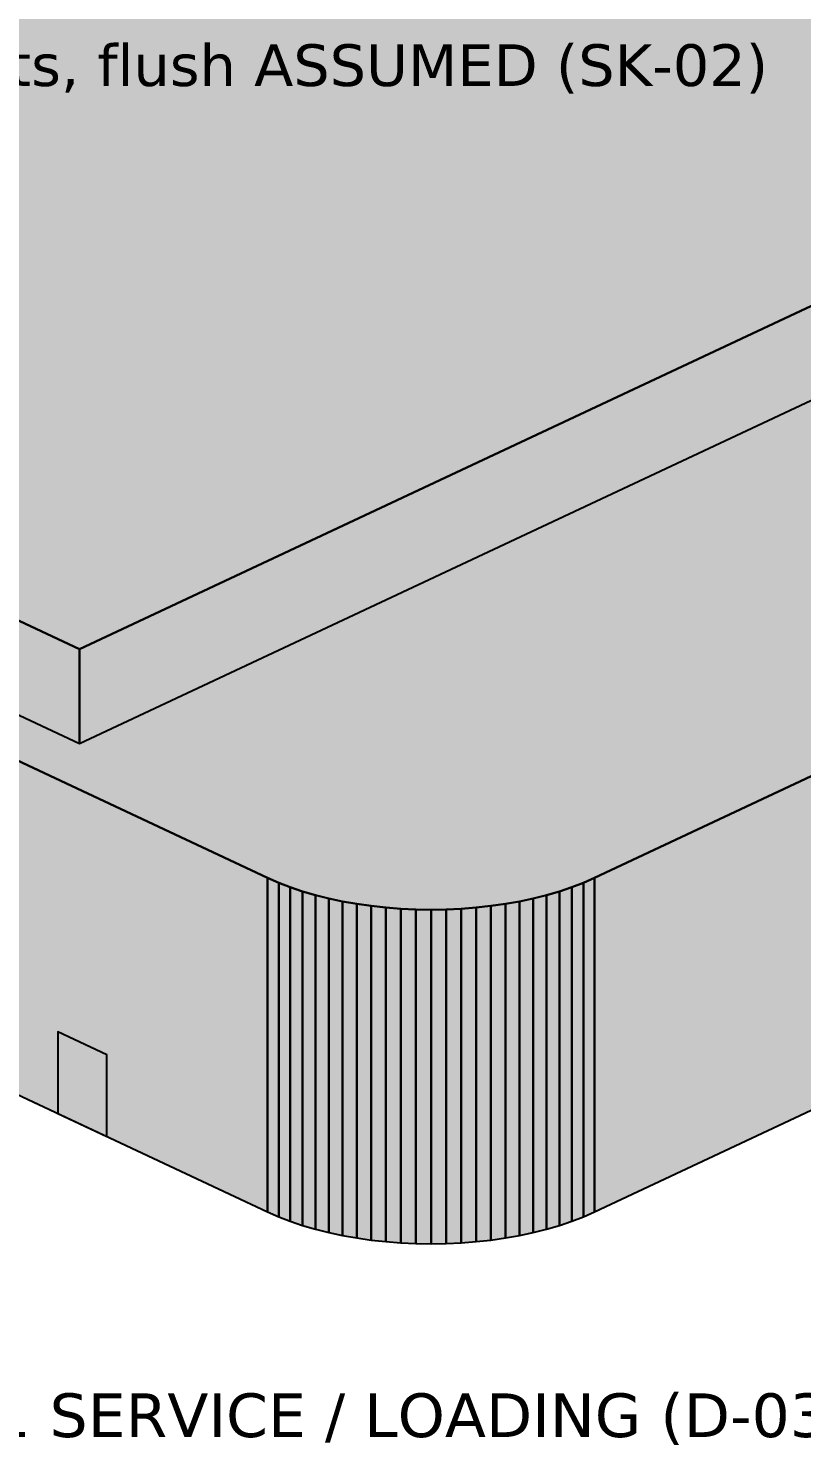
# Model space of a CAD drawing. Header units: inches. Extents: x 0.5 to 16.5, y 0.5 to 10.5.
# Drawn here: x 9.874 to 10.651, y 2.565 to 3.995 of the extents above; entities that cross this region are included whole.
import ezdxf

# ---------------------------------------------------------------- set-up
doc = ezdxf.new("R2010")
doc.units = ezdxf.units.IN
doc.header["$MEASUREMENT"] = 0
doc.layers.add('A-ANNO-TEXT', color=7, linetype='Continuous')
doc.layers.add('A-MASS', color=7, linetype='Continuous')
doc.styles.add('KS-REG', font='DejaVuSans.ttf')

msp = doc.modelspace()

# ---------------------------------------------------------------- hatches: boundary and pattern name
at = {"layer": 'A-MASS', "true_color": 0xc9c6be}
for points in [[(11.6678, 4.1886), (10.3445, 4.8099), (8.6021, 3.9918), (9.9253, 3.3706)], [(8.7171, 3.9509), (8.7067, 3.9457), (8.6971, 3.9402), (8.6882, 3.9344), (8.6802, 3.9283), (8.673, 3.922), (8.6667, 3.9155), (8.6614, 3.9088), (8.657, 3.902), (8.6535, 3.895), (8.651, 3.888), (8.6495, 3.8809), (8.649, 3.8738), (8.6495, 3.8666), (8.651, 3.8595), (8.6535, 3.8525), (8.657, 3.8455), (8.6614, 3.8387), (8.6667, 3.832), (8.673, 3.8255), (8.6802, 3.8192), (8.6882, 3.8131), (8.6971, 3.8073), (8.7067, 3.8018), (8.7171, 3.7966), (10.1144, 3.1406), (10.1255, 3.1357), (10.1372, 3.1312), (10.1496, 3.127), (10.1625, 3.1233), (10.1759, 3.1199), (10.1898, 3.1169), (10.204, 3.1144), (10.2186, 3.1124), (10.2334, 3.1107), (10.2484, 3.1096), (10.2636, 3.1089), (10.2788, 3.1086), (10.294, 3.1089), (10.3091, 3.1096), (10.3241, 3.1107), (10.3389, 3.1124), (10.3535, 3.1144), (10.3677, 3.1169), (10.3816, 3.1199), (10.395, 3.1233), (10.4079, 3.127), (10.4203, 3.1312), (10.432, 3.1357), (10.4432, 3.1406), (12.1856, 3.9586), (12.196, 3.9639), (12.2057, 3.9694), (12.2145, 3.9752), (12.2226, 3.9812), (12.2297, 3.9875), (12.236, 3.994), (12.2414, 4.0007), (12.2458, 4.0076), (12.2492, 4.0145), (12.2517, 4.0216), (12.2532, 4.0287), (12.2537, 4.0358), (12.2532, 4.043), (12.2517, 4.0501), (12.2492, 4.0571), (12.2458, 4.0641), (12.2414, 4.0709), (12.236, 4.0776), (12.2297, 4.0841), (12.2226, 4.0904), (12.2145, 4.0964), (12.2057, 4.1023), (12.196, 4.1078), (12.1856, 4.113), (10.7884, 4.769), (10.7773, 4.7738), (10.7655, 4.7784), (10.7531, 4.7825), (10.7402, 4.7863), (10.7268, 4.7897), (10.7129, 4.7926), (10.6987, 4.7951), (10.6841, 4.7972), (10.6693, 4.7988), (10.6543, 4.8), (10.6392, 4.8007), (10.624, 4.8009), (10.6088, 4.8007), (10.5936, 4.8), (10.5786, 4.7988), (10.5638, 4.7972), (10.5492, 4.7951), (10.535, 4.7926), (10.5212, 4.7897), (10.5077, 4.7863), (10.4948, 4.7825), (10.4825, 4.7784), (10.4707, 4.7738), (10.4596, 4.769)]]:
    msp.add_hatch(color=7, dxfattribs=at).paths.add_polyline_path(points)
at = {"layer": 'A-MASS', "true_color": 0xa19e98}
for points in [[(9.9253, 3.2757), (11.6678, 4.0937), (11.6678, 4.1886), (9.9253, 3.3706)], [(10.4432, 2.8045), (12.1856, 3.6225), (12.1856, 3.9586), (10.4432, 3.1406)], [(10.4203, 2.7951), (10.432, 2.7996), (10.432, 3.1357), (10.4203, 3.1312)], [(10.432, 2.7996), (10.4432, 2.8045), (10.4432, 3.1406), (10.432, 3.1357)], [(10.3677, 2.7808), (10.3816, 2.7838), (10.3816, 3.1199), (10.3677, 3.1169)], [(10.3816, 2.7838), (10.395, 2.7871), (10.395, 3.1233), (10.3816, 3.1199)], [(10.395, 2.7871), (10.4079, 2.7909), (10.4079, 3.127), (10.395, 3.1233)], [(10.4079, 2.7909), (10.4203, 2.7951), (10.4203, 3.1312), (10.4079, 3.127)], [(10.2788, 2.7725), (10.294, 2.7728), (10.294, 3.1089), (10.2788, 3.1086)], [(10.294, 2.7728), (10.3091, 2.7735), (10.3091, 3.1096), (10.294, 3.1089)], [(10.3091, 2.7735), (10.3241, 2.7746), (10.3241, 3.1107), (10.3091, 3.1096)], [(10.3241, 2.7746), (10.3389, 2.7762), (10.3389, 3.1124), (10.3241, 3.1107)], [(10.3389, 2.7762), (10.3535, 2.7783), (10.3535, 3.1144), (10.3389, 3.1124)], [(10.3535, 2.7783), (10.3677, 2.7808), (10.3677, 3.1169), (10.3535, 3.1144)]]:
    msp.add_hatch(color=7, dxfattribs=at).paths.add_polyline_path(points)
at = {"layer": 'A-MASS', "true_color": 0x85837d}
for points in [[(8.6021, 3.8969), (9.9253, 3.2757), (9.9253, 3.3706), (8.6021, 3.9918)], [(8.7171, 3.4605), (10.1144, 2.8045), (10.1144, 3.1406), (8.7171, 3.7966)], [(10.1144, 2.8045), (10.1255, 2.7996), (10.1255, 3.1357), (10.1144, 3.1406)], [(10.1255, 2.7996), (10.1372, 2.7951), (10.1372, 3.1312), (10.1255, 3.1357)], [(10.1372, 2.7951), (10.1496, 2.7909), (10.1496, 3.127), (10.1372, 3.1312)], [(10.1496, 2.7909), (10.1625, 2.7871), (10.1625, 3.1233), (10.1496, 3.127)], [(10.1625, 2.7871), (10.1759, 2.7838), (10.1759, 3.1199), (10.1625, 3.1233)], [(10.1759, 2.7838), (10.1898, 2.7808), (10.1898, 3.1169), (10.1759, 3.1199)], [(10.1898, 2.7808), (10.204, 2.7783), (10.204, 3.1144), (10.1898, 3.1169)], [(10.204, 2.7783), (10.2186, 2.7762), (10.2186, 3.1124), (10.204, 3.1144)], [(10.2186, 2.7762), (10.2334, 2.7746), (10.2334, 3.1107), (10.2186, 3.1124)], [(10.2334, 2.7746), (10.2484, 2.7735), (10.2484, 3.1096), (10.2334, 3.1107)], [(10.2484, 2.7735), (10.2636, 2.7728), (10.2636, 3.1089), (10.2484, 3.1096)], [(10.2636, 2.7728), (10.2788, 2.7725), (10.2788, 3.1086), (10.2636, 3.1089)]]:
    msp.add_hatch(color=7, dxfattribs=at).paths.add_polyline_path(points)
at = {"layer": 'A-MASS', "true_color": 0x3f5564}
for points in [[(10.4432, 3.0097), (12.1856, 3.8278), (12.1856, 3.9381), (10.4432, 3.1201)], [(10.4432, 2.8199), (12.1856, 3.6379), (12.1856, 3.7816), (10.4432, 2.9636)], [(10.432, 3.0049), (10.4432, 3.0097), (10.4432, 3.1201), (10.432, 3.1152)], [(10.3816, 2.989), (10.395, 2.9924), (10.395, 3.1027), (10.3816, 3.0994)], [(10.395, 2.9924), (10.4079, 2.9962), (10.4079, 3.1065), (10.395, 3.1027)], [(10.4079, 2.9962), (10.4203, 3.0003), (10.4203, 3.1107), (10.4079, 3.1065)], [(10.4203, 3.0003), (10.432, 3.0049), (10.432, 3.1152), (10.4203, 3.1107)], [(10.294, 2.978), (10.3091, 2.9787), (10.3091, 3.089), (10.294, 3.0883)], [(10.3091, 2.9787), (10.3241, 2.9799), (10.3241, 3.0902), (10.3091, 3.089)], [(10.3241, 2.9799), (10.3389, 2.9815), (10.3389, 3.0918), (10.3241, 3.0902)], [(10.3389, 2.9815), (10.3535, 2.9836), (10.3535, 3.0939), (10.3389, 3.0918)], [(10.3535, 2.9836), (10.3677, 2.9861), (10.3677, 3.0964), (10.3535, 3.0939)], [(10.3677, 2.9861), (10.3816, 2.989), (10.3816, 3.0994), (10.3677, 3.0964)], [(10.2788, 2.9778), (10.294, 2.978), (10.294, 3.0883), (10.2788, 3.0881)], [(10.432, 2.815), (10.4432, 2.8199), (10.4432, 2.9636), (10.432, 2.9587)], [(10.3816, 2.7992), (10.395, 2.8025), (10.395, 2.9462), (10.3816, 2.9429)], [(10.395, 2.8025), (10.4079, 2.8063), (10.4079, 2.95), (10.395, 2.9462)], [(10.4079, 2.8063), (10.4203, 2.8105), (10.4203, 2.9542), (10.4079, 2.95)], [(10.4203, 2.8105), (10.432, 2.815), (10.432, 2.9587), (10.4203, 2.9542)], [(10.2788, 2.7879), (10.294, 2.7881), (10.294, 2.9318), (10.2788, 2.9316)], [(10.294, 2.7881), (10.3091, 2.7888), (10.3091, 2.9325), (10.294, 2.9318)], [(10.3091, 2.7888), (10.3241, 2.79), (10.3241, 2.9337), (10.3091, 2.9325)], [(10.3241, 2.79), (10.3389, 2.7916), (10.3389, 2.9353), (10.3241, 2.9337)], [(10.3389, 2.7916), (10.3535, 2.7937), (10.3535, 2.9374), (10.3389, 2.9353)], [(10.3535, 2.7937), (10.3677, 2.7962), (10.3677, 2.9399), (10.3535, 2.9374)], [(10.3677, 2.7962), (10.3816, 2.7992), (10.3816, 2.9429), (10.3677, 2.9399)]]:
    msp.add_hatch(color=7, dxfattribs=at).paths.add_polyline_path(points)
at = {"layer": 'A-MASS', "true_color": 0x344652}
for points in [[(8.7171, 3.6657), (10.1144, 3.0097), (10.1144, 3.1201), (8.7171, 3.7761)], [(8.7171, 3.4759), (10.1144, 2.8199), (10.1144, 2.9636), (8.7171, 3.6195)], [(10.1144, 3.0097), (10.1255, 3.0049), (10.1255, 3.1152), (10.1144, 3.1201)], [(10.1255, 3.0049), (10.1372, 3.0003), (10.1372, 3.1107), (10.1255, 3.1152)], [(10.1372, 3.0003), (10.1496, 2.9962), (10.1496, 3.1065), (10.1372, 3.1107)], [(10.1496, 2.9962), (10.1625, 2.9924), (10.1625, 3.1027), (10.1496, 3.1065)], [(10.1625, 2.9924), (10.1759, 2.989), (10.1759, 3.0994), (10.1625, 3.1027)], [(10.1759, 2.989), (10.1898, 2.9861), (10.1898, 3.0964), (10.1759, 3.0994)], [(10.1898, 2.9861), (10.204, 2.9836), (10.204, 3.0939), (10.1898, 3.0964)], [(10.204, 2.9836), (10.2186, 2.9815), (10.2186, 3.0918), (10.204, 3.0939)], [(10.2186, 2.9815), (10.2334, 2.9799), (10.2334, 3.0902), (10.2186, 3.0918)], [(10.2334, 2.9799), (10.2484, 2.9787), (10.2484, 3.089), (10.2334, 3.0902)], [(10.2484, 2.9787), (10.2636, 2.978), (10.2636, 3.0883), (10.2484, 3.089)], [(10.2636, 2.978), (10.2788, 2.9778), (10.2788, 3.0881), (10.2636, 3.0883)], [(10.1144, 2.8199), (10.1255, 2.815), (10.1255, 2.9587), (10.1144, 2.9636)], [(10.1255, 2.815), (10.1372, 2.8105), (10.1372, 2.9542), (10.1255, 2.9587)], [(10.1372, 2.8105), (10.1496, 2.8063), (10.1496, 2.95), (10.1372, 2.9542)], [(10.1496, 2.8063), (10.1625, 2.8025), (10.1625, 2.9462), (10.1496, 2.95)], [(10.1625, 2.8025), (10.1759, 2.7992), (10.1759, 2.9429), (10.1625, 2.9462)], [(10.1759, 2.7992), (10.1898, 2.7962), (10.1898, 2.9399), (10.1759, 2.9429)], [(10.1898, 2.7962), (10.204, 2.7937), (10.204, 2.9374), (10.1898, 2.9399)], [(10.204, 2.7937), (10.2186, 2.7916), (10.2186, 2.9353), (10.204, 2.9374)], [(10.2186, 2.7916), (10.2334, 2.79), (10.2334, 2.9337), (10.2186, 2.9353)], [(10.2334, 2.79), (10.2484, 2.7888), (10.2484, 2.9325), (10.2334, 2.9337)], [(10.2484, 2.7888), (10.2636, 2.7881), (10.2636, 2.9318), (10.2484, 2.9325)], [(10.2636, 2.7881), (10.2788, 2.7879), (10.2788, 2.9316), (10.2636, 2.9318)]]:
    msp.add_hatch(color=7, dxfattribs=at).paths.add_polyline_path(points)
at = {"layer": 'A-MASS', "true_color": 0x111111}
msp.add_hatch(color=7, dxfattribs=at).paths.add_polyline_path([(9.9034, 2.9035), (9.9527, 2.8804), (9.9527, 2.9625), (9.9034, 2.9856)])

# ---------------------------------------------------------------- linework, layer by layer
at = {"layer": 'A-MASS'}
for points in [[(11.6678, 4.1886), (10.3445, 4.8099), (8.6021, 3.9918), (9.9253, 3.3706)], [(9.9253, 3.2757), (11.6678, 4.0937), (11.6678, 4.1886), (9.9253, 3.3706)], [(8.6021, 3.8969), (9.9253, 3.2757), (9.9253, 3.3706), (8.6021, 3.9918)], [(10.4432, 2.8045), (12.1856, 3.6225), (12.1856, 3.9586), (10.4432, 3.1406)], [(8.7171, 3.4605), (10.1144, 2.8045), (10.1144, 3.1406), (8.7171, 3.7966)], [(10.1144, 2.8045), (10.1255, 2.7996), (10.1255, 3.1357), (10.1144, 3.1406)], [(10.1255, 2.7996), (10.1372, 2.7951), (10.1372, 3.1312), (10.1255, 3.1357)], [(10.4203, 2.7951), (10.432, 2.7996), (10.432, 3.1357), (10.4203, 3.1312)], [(10.432, 2.7996), (10.4432, 2.8045), (10.4432, 3.1406), (10.432, 3.1357)], [(10.1372, 2.7951), (10.1496, 2.7909), (10.1496, 3.127), (10.1372, 3.1312)], [(10.1496, 2.7909), (10.1625, 2.7871), (10.1625, 3.1233), (10.1496, 3.127)], [(10.1625, 2.7871), (10.1759, 2.7838), (10.1759, 3.1199), (10.1625, 3.1233)], [(10.1759, 2.7838), (10.1898, 2.7808), (10.1898, 3.1169), (10.1759, 3.1199)], [(10.3677, 2.7808), (10.3816, 2.7838), (10.3816, 3.1199), (10.3677, 3.1169)], [(10.3816, 2.7838), (10.395, 2.7871), (10.395, 3.1233), (10.3816, 3.1199)], [(10.395, 2.7871), (10.4079, 2.7909), (10.4079, 3.127), (10.395, 3.1233)], [(10.4079, 2.7909), (10.4203, 2.7951), (10.4203, 3.1312), (10.4079, 3.127)], [(10.1898, 2.7808), (10.204, 2.7783), (10.204, 3.1144), (10.1898, 3.1169)], [(10.204, 2.7783), (10.2186, 2.7762), (10.2186, 3.1124), (10.204, 3.1144)], [(10.2186, 2.7762), (10.2334, 2.7746), (10.2334, 3.1107), (10.2186, 3.1124)], [(10.2334, 2.7746), (10.2484, 2.7735), (10.2484, 3.1096), (10.2334, 3.1107)], [(10.2484, 2.7735), (10.2636, 2.7728), (10.2636, 3.1089), (10.2484, 3.1096)], [(10.2636, 2.7728), (10.2788, 2.7725), (10.2788, 3.1086), (10.2636, 3.1089)], [(10.2788, 2.7725), (10.294, 2.7728), (10.294, 3.1089), (10.2788, 3.1086)], [(10.294, 2.7728), (10.3091, 2.7735), (10.3091, 3.1096), (10.294, 3.1089)], [(10.3091, 2.7735), (10.3241, 2.7746), (10.3241, 3.1107), (10.3091, 3.1096)], [(10.3241, 2.7746), (10.3389, 2.7762), (10.3389, 3.1124), (10.3241, 3.1107)], [(10.3389, 2.7762), (10.3535, 2.7783), (10.3535, 3.1144), (10.3389, 3.1124)], [(10.3535, 2.7783), (10.3677, 2.7808), (10.3677, 3.1169), (10.3535, 3.1144)], [(9.9034, 2.9035), (9.9527, 2.8804), (9.9527, 2.9625), (9.9034, 2.9856)]]:
    msp.add_lwpolyline(points, close=True, dxfattribs=at)
msp.add_lwpolyline([(8.7171, 3.7966), (10.1144, 3.1406), (10.1255, 3.1357), (10.1372, 3.1312), (10.1496, 3.127), (10.1625, 3.1233), (10.1759, 3.1199), (10.1898, 3.1169), (10.204, 3.1144), (10.2186, 3.1124), (10.2334, 3.1107), (10.2484, 3.1096), (10.2636, 3.1089), (10.2788, 3.1086), (10.294, 3.1089), (10.3091, 3.1096), (10.3241, 3.1107), (10.3389, 3.1124), (10.3535, 3.1144), (10.3677, 3.1169), (10.3816, 3.1199), (10.395, 3.1233), (10.4079, 3.127), (10.4203, 3.1312), (10.432, 3.1357), (10.4432, 3.1406), (12.1856, 3.9586)], dxfattribs=at)

# ---------------------------------------------------------------- texts
at = {"layer": 'A-ANNO-TEXT', "style": 'KS-REG'}
for s, height, p in [("ST-2 30' CONCRETE DRUM, glass slots, flush ASSUMED (SK-02)", 0.042, (8.8033, 3.9373)), ('S1 SERVICE / LOADING (D-034) on the storage annex (D-067)', 0.044, (9.7992, 2.578))]:
    msp.add_text(s, height=height, dxfattribs=at).set_placement(p)

doc.saveas('drawing.dxf')
